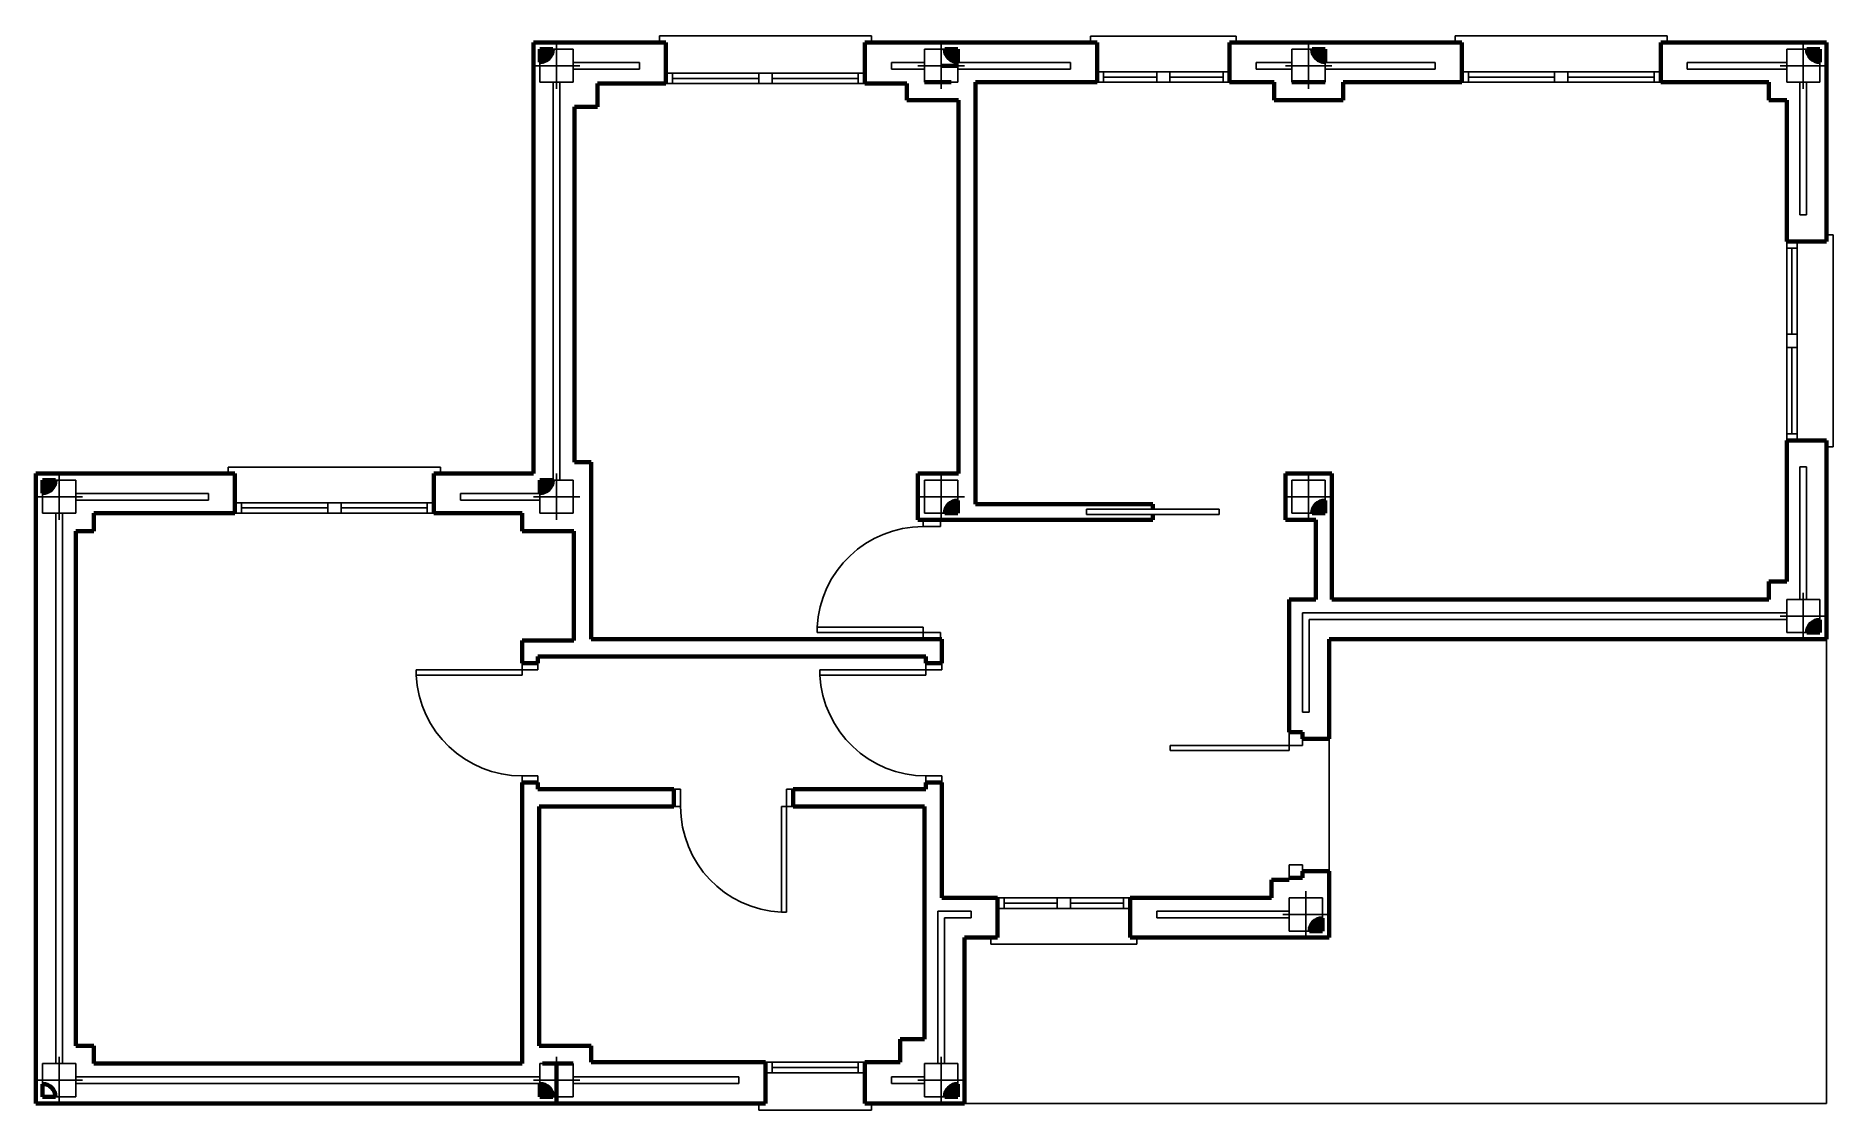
# Model space of a CAD drawing. Header units: inches. Extents: x 14 to 13564, y -16 to 8084.
import ezdxf

# ---------------------------------------------------------------- set-up
doc = ezdxf.new("R2010")
doc.units = ezdxf.units.IN
doc.header["$MEASUREMENT"] = 0
doc.layers.get('0').update_dxf_attribs({"lineweight": 211})
for name, color, linetype in [('Camara de aire', 190, 'Continuous'), ('Carpinteria', 12, 'Continuous'), ('L finas', 150, 'Continuous'), ('Pilares', 10, 'Continuous')]:
    doc.layers.add(name, color=color, linetype=linetype)

msp = doc.modelspace()

# ---------------------------------------------------------------- hatches: boundary and pattern name
for points in [[(3910, 7984), (3814, 7984), (3814, 7887, 0.414214)], [(6964, 7887), (6964, 7984), (6867, 7984, 0.414214)], [(9734, 7887), (9734, 7984), (9637, 7984, 0.414214)], [(13464, 7887), (13464, 7984), (13367, 7984, 0.414214)], [(160, 4734), (64, 4734), (64, 4637, 0.414214)], [(3910, 4734), (3814, 4734), (3814, 4637, 0.414214)], [(6867, 4484), (6964, 4484), (6964, 4580, 0.414214)], [(9637, 4484), (9734, 4484), (9734, 4580, 0.414214)], [(13367, 3584), (13464, 3584), (13464, 3680, 0.414214)], [(9617, 1334), (9714, 1334), (9714, 1430, 0.414214)], [(3814, 180), (3814, 84), (3910, 84, 0.414214)], [(6867, 84), (6964, 84), (6964, 180, 0.414214)]]:
    msp.add_hatch(color=256).paths.add_polyline_path(points)

# ---------------------------------------------------------------- linework, layer by layer
for p, q in [((3764, 8034), (4764, 8034)), ((3764, 4784), (3764, 8034)), ((4764, 8034), (4764, 7724)), ((6264, 8034), (8014, 8034)), ((6264, 8034), (6264, 7724)), ((8014, 8034), (8014, 7734)), ((9014, 8034), (10764, 8034)), ((9014, 8034), (9014, 7734)), ((10764, 8034), (10764, 7734)), ((12264, 8034), (13514, 8034)), ((12264, 8034), (12264, 7734)), ((13514, 8034), (13514, 6534)), ((3910, 7984), (3814, 7984)), ((3814, 7984), (3814, 7887)), ((6867, 7984), (6964, 7984)), ((6964, 7984), (6964, 7887)), ((9637, 7984), (9734, 7984)), ((9734, 7984), (9734, 7887)), ((13367, 7984), (13464, 7984)), ((13464, 7984), (13464, 7887)), ((4249, 7724), (4764, 7724)), ((4249, 7549), (4249, 7724)), ((4249, 7549), (4249, 7724)), ((6264, 7724), (6579, 7724)), ((6579, 7599), (6579, 7724)), ((6714, 7734), (6914, 7734)), ((6839, 7859), (6960, 7859)), ((7099, 7734), (8014, 7734)), ((7099, 4554), (7099, 7734)), ((9014, 7734), (9349, 7734)), ((9349, 7599), (9349, 7734)), ((9484, 7734), (9734, 7734)), ((9869, 7734), (10764, 7734)), ((9869, 7599), (9869, 7734)), ((12264, 7734), (13079, 7734)), ((13079, 7599), (13079, 7734)), ((6969, 7599), (6579, 7599)), ((6969, 4784), (6969, 7599)), ((9869, 7599), (9349, 7599)), ((13214, 7599), (13079, 7599)), ((13214, 7599), (13214, 6534)), ((4074, 4869), (4074, 7549)), ((4249, 7549), (4074, 7549)), ((13514, 6534), (13214, 6534)), ((13214, 5034), (13214, 3969)), ((13514, 5034), (13214, 5034)), ((13514, 5034), (13514, 3534)), ((14, 34), (14, 4784)), ((14, 4784), (1514, 4784)), ((1514, 4784), (1514, 4484)), ((3014, 4784), (3764, 4784)), ((3014, 4784), (3014, 4484)), ((4199, 4869), (4074, 4869)), ((4199, 4299), (4199, 4869)), ((4199, 4869), (4199, 3534)), ((6664, 4434), (6664, 4784)), ((6969, 4784), (6664, 4784)), ((9434, 4434), (9434, 4784)), ((9784, 4784), (9434, 4784)), ((9784, 3834), (9784, 4784)), ((160, 4734), (64, 4734)), ((64, 4734), (64, 4637)), ((3910, 4734), (3814, 4734)), ((3814, 4734), (3814, 4637)), ((449, 4484), (1514, 4484)), ((449, 4349), (449, 4484)), ((449, 4349), (449, 4484)), ((3014, 4484), (3679, 4484)), ((3679, 4349), (3679, 4484)), ((6867, 4484), (6964, 4484)), ((6964, 4484), (6964, 4580)), ((7099, 4554), (8434, 4554)), ((8434, 4514), (8434, 4554)), ((8434, 4434), (8434, 4474)), ((9637, 4484), (9734, 4484)), ((9734, 4484), (9734, 4580)), ((314, 469), (314, 4349)), ((449, 4349), (314, 4349)), ((4069, 4349), (3679, 4349)), ((4069, 4349), (4069, 3524)), ((6686, 4434), (6664, 4434)), ((6816, 4434), (6686, 4434)), ((7099, 4434), (6816, 4434)), ((7099, 4434), (8434, 4434)), ((9664, 4434), (9434, 4434)), ((9664, 3834), (9664, 4434)), ((13079, 3834), (13079, 3969)), ((13214, 3969), (13079, 3969)), ((9664, 3834), (9464, 3834)), ((9464, 3834), (9464, 2834)), ((13079, 3834), (9784, 3834)), ((13464, 3584), (13464, 3680)), ((4069, 3524), (3679, 3524)), ((3679, 3354), (3679, 3524)), ((6844, 3534), (4199, 3534)), ((6844, 3354), (6844, 3534)), ((13514, 3534), (9764, 3534)), ((9764, 3534), (9764, 2784)), ((13367, 3584), (13464, 3584)), ((6724, 3404), (3799, 3404)), ((3799, 3404), (3799, 3354)), ((6724, 3404), (6724, 3354)), ((3679, 3354), (3799, 3354)), ((6724, 3354), (6844, 3354)), ((9564, 2834), (9464, 2834)), ((9564, 2834), (9564, 2784)), ((9564, 2784), (9764, 2784)), ((3679, 519), (3679, 2454)), ((3679, 2454), (3799, 2454)), ((3679, 2454), (3679, 334)), ((3799, 2404), (3799, 2454)), ((6724, 2454), (6844, 2454)), ((6724, 2404), (6724, 2454)), ((6844, 1584), (6844, 2454)), ((4824, 2404), (3799, 2404)), ((4824, 2274), (4824, 2404)), ((6724, 2404), (5724, 2404)), ((5724, 2274), (5724, 2404)), ((4824, 2274), (3809, 2274)), ((3809, 2274), (3809, 469)), ((6714, 2274), (5724, 2274)), ((6714, 2274), (6714, 519)), ((9564, 1784), (9564, 1734)), ((9564, 1784), (9764, 1784)), ((9764, 1784), (9764, 1284)), ((9329, 1584), (9329, 1719)), ((9464, 1719), (9329, 1719)), ((9464, 1734), (9464, 1719)), ((9464, 1734), (9564, 1734)), ((7264, 1584), (6844, 1584)), ((7264, 1284), (7264, 1584)), ((9329, 1584), (8264, 1584)), ((8264, 1584), (8264, 1284)), ((9714, 1334), (9714, 1430)), ((7264, 1284), (7014, 1284)), ((7014, 1284), (7014, 34)), ((9764, 1284), (8264, 1284)), ((9617, 1334), (9714, 1334)), ((449, 469), (314, 469)), ((449, 334), (449, 469)), ((3679, 334), (3679, 519)), ((4199, 469), (3809, 469)), ((4199, 344), (4199, 469)), ((4199, 344), (4199, 469)), ((6529, 344), (6529, 519)), ((6714, 519), (6529, 519)), ((3679, 334), (449, 334)), ((4064, 334), (3834, 334)), ((3939, 334), (3939, 34)), ((5514, 344), (4199, 344)), ((5514, 34), (5514, 344)), ((6529, 344), (6264, 344)), ((6264, 34), (6264, 344)), ((64, 84), (64, 180)), ((3814, 84), (3814, 180)), ((6964, 84), (6964, 180)), ((5514, 34), (14, 34)), ((160, 84), (64, 84)), ((3910, 84), (3814, 84)), ((7014, 34), (6264, 34)), ((6867, 84), (6964, 84))]:
    msp.add_line(p, q)
for centre, start, end in [((3814, 7984), 270, 0), ((6964, 7984), 180, 270), ((9734, 7984), 180, 270), ((13464, 7984), 180, 270), ((64, 4734), 270, 0), ((3814, 4734), 270, 0), ((6964, 4484), 90, 180), ((9734, 4484), 90, 180), ((13464, 3584), 90, 180), ((9714, 1334), 90, 180), ((64, 84), 0, 90), ((3814, 84), 0, 90), ((6964, 84), 90, 180)]:
    msp.add_arc(centre, 96.6, start, end)
at = {"layer": 'Camara de aire'}
for p, q in [((4064, 7884), (4564, 7884)), ((4564, 7884), (4564, 7834)), ((6464, 7884), (6714, 7884)), ((6464, 7884), (6464, 7834)), ((6964, 7884), (7814, 7884)), ((7814, 7884), (7814, 7834)), ((9214, 7884), (9484, 7884)), ((9214, 7884), (9214, 7834)), ((9734, 7884), (10564, 7884)), ((10564, 7884), (10564, 7834)), ((12464, 7884), (13214, 7884)), ((12464, 7884), (12464, 7834)), ((3914, 4734), (3914, 7734)), ((3964, 4734), (3964, 7734)), ((4064, 7834), (4564, 7834)), ((6464, 7834), (6714, 7834)), ((6964, 7834), (7814, 7834)), ((9214, 7834), (9484, 7834)), ((9734, 7834), (10564, 7834)), ((12464, 7834), (13214, 7834)), ((13314, 7734), (13314, 6734)), ((13364, 7734), (13364, 6734)), ((13364, 6734), (13314, 6734)), ((13314, 4834), (13314, 3834)), ((13364, 4834), (13314, 4834)), ((13364, 4834), (13364, 3834)), ((314, 4634), (1314, 4634)), ((1314, 4634), (1314, 4584)), ((3214, 4634), (3814, 4634)), ((3214, 4634), (3214, 4584)), ((164, 334), (164, 4484)), ((214, 334), (214, 4484)), ((314, 4584), (1314, 4584)), ((3214, 4584), (3814, 4584)), ((13214, 3734), (9564, 3734)), ((9564, 3734), (9564, 2984)), ((13214, 3684), (9614, 3684)), ((9614, 3684), (9614, 2984)), ((13514, 3534), (13514, 34)), ((9614, 2984), (9564, 2984)), ((9614, 1584), (9564, 1584)), ((7064, 1484), (6814, 1484)), ((6814, 1484), (6814, 334)), ((7064, 1434), (6864, 1434)), ((6864, 1434), (6864, 334)), ((7064, 1434), (7064, 1484)), ((9464, 1484), (8464, 1484)), ((8464, 1434), (8464, 1484)), ((9464, 1434), (8464, 1434)), ((3814, 234), (314, 234)), ((3814, 184), (314, 184)), ((5314, 234), (4064, 234)), ((5314, 184), (4064, 184)), ((5314, 184), (5314, 234)), ((6714, 234), (6464, 234)), ((6464, 184), (6464, 234)), ((6714, 184), (6464, 184)), ((7014, 34), (13514, 34))]:
    msp.add_line(p, q, dxfattribs=at)
at = {"layer": 'Carpinteria'}
for p, q in [((4714, 8084), (4714, 8034)), ((6314, 8084), (4714, 8084)), ((6314, 8084), (6314, 8034)), ((7964, 8081), (7964, 8031)), ((9064, 8081), (7964, 8081)), ((9064, 8081), (9064, 8031)), ((10714, 8084), (10714, 8034)), ((12314, 8084), (10714, 8084)), ((12314, 8084), (12314, 8034)), ((6264, 7804), (4764, 7804)), ((4764, 7724), (6264, 7724)), ((4814, 7724), (4814, 7804)), ((5464, 7764), (4814, 7764)), ((5464, 7804), (5464, 7724)), ((5564, 7804), (5564, 7724)), ((6214, 7764), (5564, 7764)), ((6214, 7724), (6214, 7804)), ((8014, 7814), (9014, 7814)), ((8014, 7734), (9014, 7734)), ((8064, 7734), (8064, 7814)), ((8464, 7774), (8064, 7774)), ((8464, 7814), (8464, 7734)), ((8564, 7814), (8564, 7734)), ((8964, 7774), (8564, 7774)), ((8964, 7734), (8964, 7814)), ((12264, 7814), (10764, 7814)), ((10764, 7734), (12264, 7734)), ((10814, 7734), (10814, 7814)), ((11464, 7774), (10814, 7774)), ((11464, 7814), (11464, 7734)), ((11564, 7814), (11564, 7734)), ((12214, 7774), (11564, 7774)), ((12214, 7734), (12214, 7814)), ((13214, 6534), (13214, 5034)), ((13294, 5034), (13294, 6534)), ((13564, 6584), (13514, 6584)), ((13564, 4984), (13564, 6584)), ((13214, 6484), (13294, 6484)), ((13254, 5834), (13254, 6484)), ((13294, 5834), (13214, 5834)), ((13294, 5734), (13214, 5734)), ((13254, 5084), (13254, 5734)), ((13214, 5084), (13294, 5084)), ((13564, 4984), (13514, 4984)), ((1464, 4832), (1464, 4782)), ((3064, 4832), (1464, 4832)), ((3064, 4832), (3064, 4782)), ((3014, 4564), (1514, 4564)), ((1514, 4484), (3014, 4484)), ((1564, 4484), (1564, 4564)), ((2214, 4524), (1564, 4524)), ((2214, 4564), (2214, 4484)), ((2314, 4564), (2314, 4484)), ((2964, 4524), (2314, 4524)), ((2964, 4484), (2964, 4564)), ((7934, 4514), (7934, 4474)), ((7934, 4514), (8934, 4514)), ((7934, 4474), (8934, 4474)), ((8934, 4514), (8934, 4474)), ((6703, 4384), (6703, 4434)), ((6703, 4384), (6833, 4384)), ((6833, 4384), (6833, 4434)), ((5904, 3624), (6703, 3624)), ((5904, 3624), (5904, 3584)), ((6703, 3584), (5904, 3584)), ((6703, 3624), (6703, 3584)), ((6833, 3584), (6703, 3584)), ((6703, 3584), (6703, 3534)), ((6833, 3534), (6833, 3584)), ((3679, 3304), (2880, 3304)), ((2880, 3264), (2880, 3304)), ((2880, 3264), (3679, 3264)), ((3679, 3304), (3679, 3354)), ((3779, 3304), (3679, 3304)), ((3679, 3264), (3679, 3304)), ((3679, 3304), (3799, 3304)), ((3799, 3354), (3799, 3304)), ((6724, 3304), (5925, 3304)), ((5925, 3264), (5925, 3304)), ((5925, 3264), (6724, 3264)), ((6724, 3304), (6724, 3354)), ((6824, 3304), (6724, 3304)), ((6724, 3264), (6724, 3304)), ((6724, 3304), (6844, 3304)), ((6844, 3354), (6844, 3304)), ((9464, 2734), (8565, 2734)), ((8565, 2694), (8565, 2734)), ((9464, 2834), (9464, 2734)), ((9464, 2734), (9564, 2734)), ((9464, 2734), (9464, 2694)), ((9564, 2734), (9564, 2784)), ((9464, 2694), (8565, 2694)), ((3799, 2504), (3679, 2504)), ((3679, 2504), (3679, 2454)), ((3679, 2504), (3799, 2504)), ((3799, 2504), (3799, 2454)), ((6844, 2504), (6724, 2504)), ((6724, 2504), (6724, 2454)), ((6724, 2504), (6844, 2504)), ((6844, 2504), (6844, 2454)), ((4874, 2404), (4824, 2404)), ((4874, 2404), (4874, 2274)), ((4874, 2274), (4874, 2404)), ((5674, 2274), (5674, 2404)), ((5724, 2404), (5674, 2404)), ((5674, 2374), (5674, 2274)), ((4874, 2274), (4824, 2274)), ((5634, 1475), (5634, 2274)), ((5634, 2274), (5674, 2274)), ((5674, 2274), (5724, 2274)), ((5674, 2274), (5674, 1475)), ((9564, 1834), (9464, 1834)), ((9464, 1834), (9464, 1734)), ((9564, 1784), (9564, 1834)), ((8264, 1584), (7264, 1584)), ((8264, 1504), (7264, 1504)), ((7314, 1584), (7314, 1504)), ((7314, 1544), (7714, 1544)), ((7714, 1504), (7714, 1584)), ((7814, 1504), (7814, 1584)), ((7814, 1544), (8214, 1544)), ((8214, 1584), (8214, 1504)), ((5634, 1475), (5674, 1475)), ((7214, 1236), (7214, 1286)), ((7214, 1236), (8314, 1236)), ((8314, 1236), (8314, 1286)), ((6264, 344), (5514, 344)), ((5564, 344), (5564, 264)), ((5564, 304), (6214, 304)), ((6214, 344), (6214, 264)), ((6264, 264), (5514, 264)), ((5464, -16), (5464, 34)), ((6314, -16), (6314, 34)), ((5464, -16), (6314, -16))]:
    msp.add_line(p, q, dxfattribs=at)
for centre, start, end in [((6703, 3584), 90, 177.134), ((3679, 3304), 182.866, 270), ((6724, 3304), 182.866, 270), ((5674, 2274), 180, 267.134)]:
    msp.add_arc(centre, 800, start, end, dxfattribs=at)
at = {"layer": 'L finas'}
msp.add_line((9764, 2784), (9764, 1784), dxfattribs=at)
at = {"layer": 'Pilares'}
for p, q in [((3939, 8034), (3939, 7684)), ((6839, 8034), (6839, 7684)), ((9609, 8034), (9609, 7684)), ((13339, 8034), (13339, 7684)), ((3814, 7984), (3814, 7734)), ((4064, 7984), (3814, 7984)), ((4064, 7734), (4064, 7984)), ((6714, 7984), (6714, 7734)), ((6964, 7984), (6714, 7984)), ((6964, 7734), (6964, 7984)), ((9484, 7984), (9484, 7734)), ((9734, 7984), (9484, 7984)), ((9734, 7734), (9734, 7984)), ((13214, 7984), (13214, 7734)), ((13464, 7984), (13214, 7984)), ((13464, 7734), (13464, 7984)), ((3764, 7859), (4114, 7859)), ((3814, 7734), (4064, 7734)), ((6664, 7859), (7014, 7859)), ((6714, 7734), (6964, 7734)), ((9434, 7859), (9784, 7859)), ((9484, 7734), (9734, 7734)), ((13164, 7859), (13514, 7859)), ((13214, 7734), (13464, 7734)), ((189, 4784), (189, 4434)), ((3939, 4784), (3939, 4434)), ((6839, 4784), (6839, 4434)), ((9609, 4784), (9609, 4434)), ((14, 4609), (364, 4609)), ((64, 4734), (64, 4484)), ((314, 4734), (64, 4734)), ((314, 4484), (314, 4734)), ((3764, 4609), (4114, 4609)), ((3814, 4734), (3814, 4484)), ((4064, 4734), (3814, 4734)), ((4064, 4484), (4064, 4734)), ((6664, 4609), (7014, 4609)), ((6714, 4734), (6714, 4484)), ((6964, 4734), (6714, 4734)), ((6964, 4484), (6964, 4734)), ((9434, 4609), (9784, 4609)), ((9484, 4734), (9484, 4484)), ((9734, 4734), (9484, 4734)), ((9734, 4484), (9734, 4734)), ((64, 4484), (314, 4484)), ((3814, 4484), (4064, 4484)), ((6714, 4484), (6964, 4484)), ((9484, 4484), (9734, 4484)), ((13214, 3834), (13214, 3584)), ((13464, 3834), (13214, 3834)), ((13339, 3884), (13339, 3534)), ((13464, 3584), (13464, 3834)), ((13164, 3709), (13514, 3709)), ((13214, 3584), (13464, 3584)), ((9589, 1634), (9589, 1284)), ((9464, 1584), (9464, 1334)), ((9714, 1584), (9464, 1584)), ((9714, 1334), (9714, 1584)), ((9414, 1459), (9764, 1459)), ((9464, 1334), (9714, 1334)), ((64, 334), (64, 84)), ((314, 334), (64, 334)), ((189, 384), (189, 34)), ((314, 84), (314, 334)), ((3814, 334), (3814, 84)), ((4064, 334), (3814, 334)), ((3939, 384), (3939, 34)), ((4064, 84), (4064, 334)), ((6714, 334), (6714, 84)), ((6964, 334), (6714, 334)), ((6839, 384), (6839, 34)), ((6964, 84), (6964, 334)), ((14, 209), (364, 209)), ((3764, 209), (4114, 209)), ((6664, 209), (7014, 209)), ((64, 84), (314, 84)), ((3814, 84), (4064, 84)), ((6714, 84), (6964, 84))]:
    msp.add_line(p, q, dxfattribs=at)

doc.saveas('drawing.dxf')
